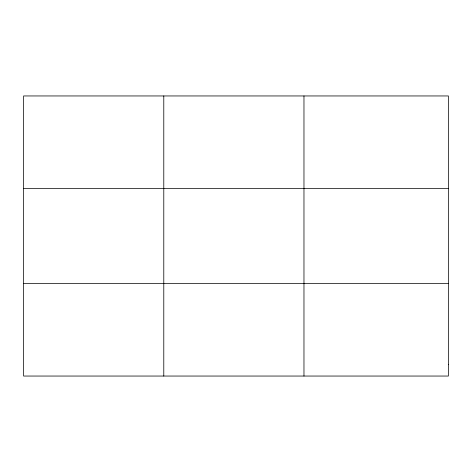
<?xml version="1.0" encoding="UTF-8"?>
<svg xmlns="http://www.w3.org/2000/svg" width="472" height="472" viewBox="0 0 472 472"><rect width="100%" height="100%" fill="white"/><g stroke="black" fill="none" stroke-linecap="round" stroke-linejoin="round"><path stroke-width="0.71" d="M163.784 376.048L163.784 95.952M303.968 376.048L303.968 95.952M23.6 188.381L448.4 188.381M23.6 283.619L448.4 283.619M448.4 364.496L448.4 376.048L23.6 376.048L23.6 95.952L448.4 95.952L448.4 364.496"/></g></svg>
